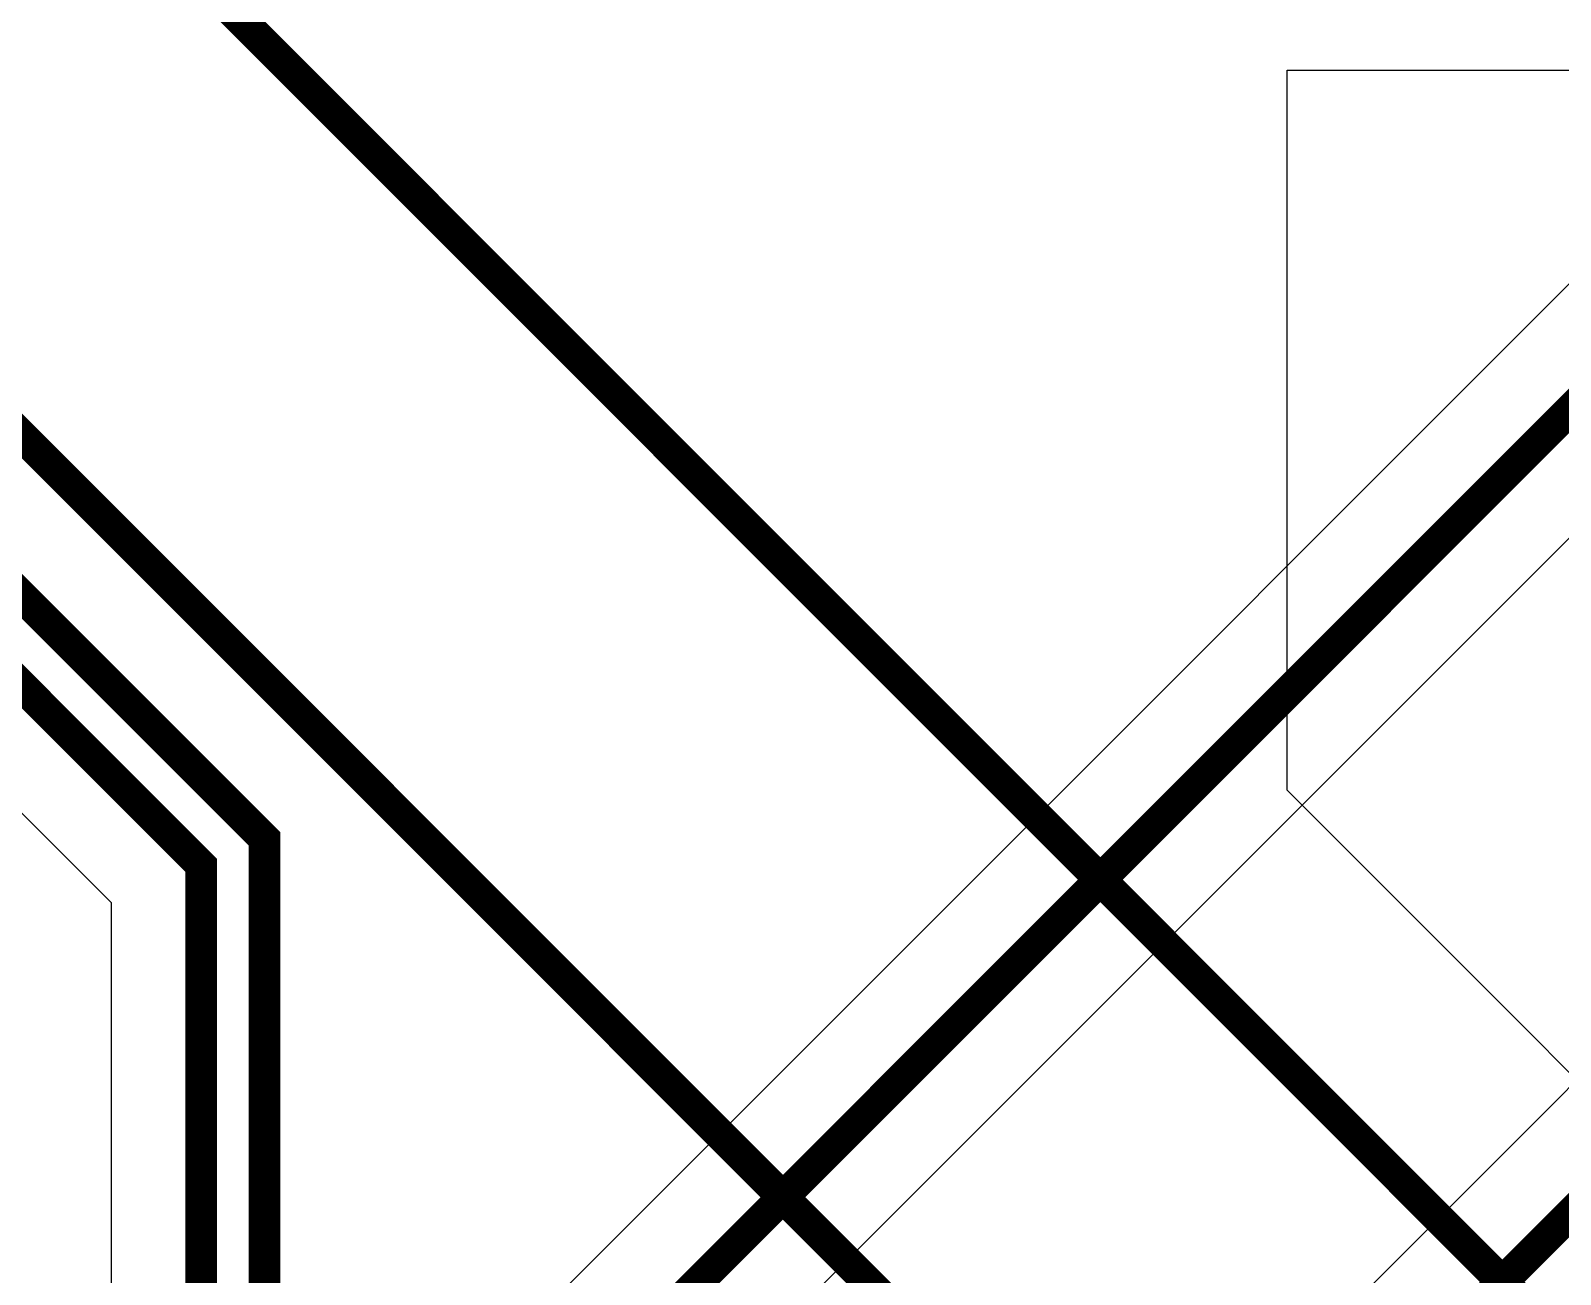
# Model space of a CAD drawing. Extents: x 0 to 323, y 0 to 320.
# Drawn here: x 59.17 to 66.4, y 78.46 to 84.34 of the extents above; entities that cross this region are included whole.
import ezdxf

# ---------------------------------------------------------------- set-up
doc = ezdxf.new("R2010")
doc.units = 0
doc.header["$MEASUREMENT"] = 0
for name, color, linetype in [('ETCH_BOTTOM', 7, 'CONTINUOUS'), ('ETCH_INT2', 5, 'CONTINUOUS'), ('ETCH_TOP', 2, 'CONTINUOUS')]:
    doc.layers.add(name, color=color, linetype=linetype)

msp = doc.modelspace()

# ---------------------------------------------------------------- linework, layer by layer
at = {"layer": 'ETCH_BOTTOM'}
for points, format in [([(30.535, 79.5999), (33.835, 82.8999), (36.7027, 82.8999), (36.7168, 82.8882, 1.356106), (37.1555, 83.9475), (37.1373, 83.9492), (34.5183, 86.5683, 0.018557), (34.4938, 86.591, 0.062676), (34.3939, 86.7027, -0.434592), (34.3888, 86.8509), (34.6378, 87.0999), (54.985, 87.0999), (55.085, 87.1999), (61.0502, 87.1999, -0.434609), (61.1513, 87.0915, 1.071716), (62.3487, 87.0915, -0.434609), (62.4498, 87.1999), (70.2539, 87.1999, -0.668179), (70.3256, 87.0268), (56.0492, 72.7504)], "xyb"), ([(90.15, 84.1, 0.15, 0.15, 0), (90.15, 84.5132, 0.15, 0.15, 0), (87.5882, 87.075, 0.15, 0.15, 0), (70.975, 87.075, 0.15, 0.15, 0), (56.05, 72.15, 0.15, 0.15, 0)], "xyseb"), ([(59.3475, 74.8464), (70.1282, 85.627, -0.645228), (70.3011, 85.5618, 2.212202), (70.9382, 86.1989, -0.645228), (70.873, 86.3718), (71.1511, 86.6499), (72.9002, 86.6499, -0.434609), (73.0013, 86.5415, 1.071716), (74.1987, 86.5415, -0.434609), (74.2998, 86.6499), (87.4121, 86.6499)], "xyb")]:
    msp.add_lwpolyline(points, format=format, dxfattribs=at)
at = {"layer": 'ETCH_INT2'}
for points, format in [([(52.9209, 65.8221), (70.9379, 83.8391), (70.9414, 83.8524, -1.740504), (71.5524, 83.2414), (71.5391, 83.2379), (58.4188, 70.1176, 0.469107)], "xyb"), ([(51.596, 64.954, 0.15, 0.15, 0), (52.2827, 64.954, 0.15, 0.15, 0), (52.4117, 64.825, 0.15, 0.15, 0), (52.8882, 64.825, 0.15, 0.15, 0), (53.225, 65.1618, 0.15, 0.15, 0), (53.225, 65.525, 0.15, 0.15, 0), (71.425, 83.725, 0.15, 0.15, 0)], "xyseb")]:
    msp.add_lwpolyline(points, format=format, dxfattribs=at)
at = {"layer": 'ETCH_TOP'}
for points, format in [([(70.054, 75.802), (65.108, 80.748), (65.108, 84.1499), (66.4499, 84.1499), (66.4499, 84.0999), (70.8893, 84.0999, -0.560286), (70.9796, 83.9524, 4.895295), (71.2807, 84.2038, -0.502604), (71.1501, 84.3009), (71.1501, 84.9991), (71.179, 85.0128, 0.632002), (71.179, 86.1872), (71.1501, 86.2009), (71.1501, 87.9991), (71.179, 88.0128, 0.632002), (71.179, 89.1872), (71.1501, 89.2009), (71.1501, 89.8499), (72.7001, 89.8499), (72.7001, 90.7999), (73.9864, 90.7999), (79.9501, 96.7636), (79.9501, 106.728)], "xyb"), ([(60.178, 67.704, 0.15, 0.15, 0), (60.275, 67.801, 0.15, 0.15, 0), (60.275, 80.5175, 0.15, 0.15, 0), (50.1425, 90.65, 0.15, 0.15, 0), (38.309, 90.65, 0.15, 0.15, 0), (32.9, 96.059, 0.15, 0.15, 0), (32.9, 98.9182, 0.15, 0.15, 0), (32.1182, 99.7, 0.15, 0.15, 0), (32.05, 99.7, 0.15, 0.15, 0), (32.05, 100.65, 0.15, 0.15, 0)], "xyseb"), ([(59.678, 67.704, 0.15, 0.15, 0), (59.803, 67.829, 0.15, 0.15, 0), (59.803, 69.5787, 0.15, 0.15, 0), (59.975, 69.7507, 0.15, 0.15, 0), (59.975, 80.3932, 0.15, 0.15, 0), (50.4682, 89.9, 0.15, 0.15, 0), (36.35, 89.9, 0.15, 0.15, 0), (32.05, 94.2, 0.15, 0.15, 0), (32.05, 98.2, 0.15, 0.15, 0)], "xyseb"), ([(31.6249, 94.0239), (36.1739, 89.4749), (50.2921, 89.4749), (54.7938, 84.9732, -0.668179), (54.7221, 84.8001), (54.4307, 84.8001), (53.55, 83.9194), (52.6693, 84.8001), (50.5499, 84.8001), (50.5499, 80.2999), (54.5498, 80.2999), (54.5499, 80.2493, 0.998601), (55.5501, 80.2493), (55.5502, 80.2999), (56.5501, 80.2999), (56.5501, 82.0498), (56.6007, 82.0499, 0.357791), (57.0906, 82.4531, -0.600007), (57.2618, 82.5052), (59.5499, 80.2171), (59.5499, 75.3593, -0.668179)], "xyb"), ([(58.7, 87.7, 0.15, 0.15, 0), (58.65, 87.65, 0.15, 0.15, 0), (57.4368, 87.65, 0.15, 0.15, 0), (57.075, 87.2882, 0.15, 0.15, 0), (57.075, 84.475, 0.15, 0.15, 0), (65.3, 76.25, 0.15, 0.15, 0), (65.3, 72.5, 0.15, 0.15, 0)], "xyseb"), ([(66.25, 73.15, 0.15, 0.15, 0), (66.25, 78.3, 0.15, 0.15, 0), (58.15, 86.4, 0.15, 0.15, 0), (58.7, 86.4, 0.15, 0.15, 0)], "xyseb")]:
    msp.add_lwpolyline(points, format=format, dxfattribs=at)

doc.saveas('drawing.dxf')
